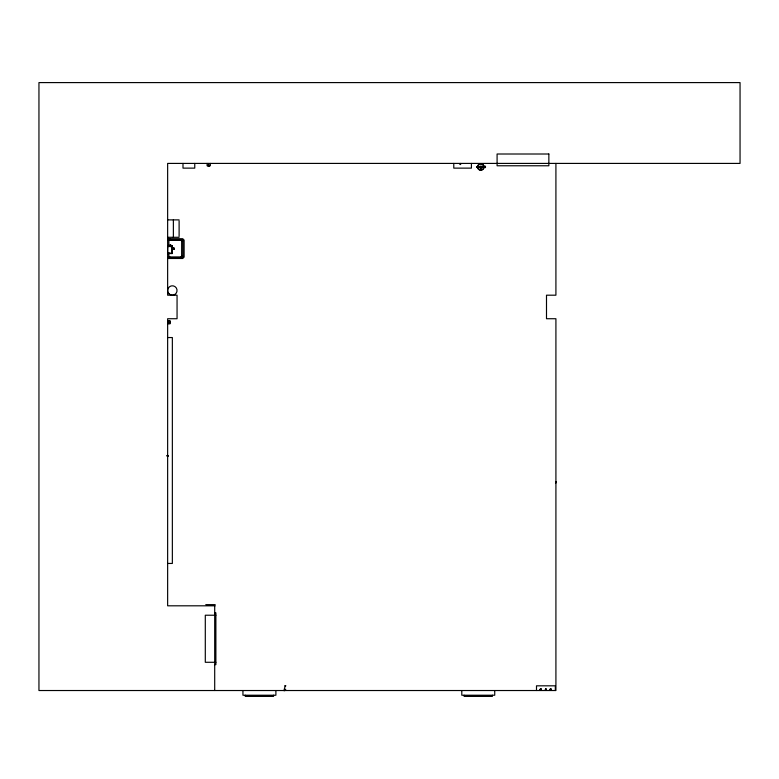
<?xml version="1.0" encoding="UTF-8"?>
<svg xmlns="http://www.w3.org/2000/svg" width="779" height="779" viewBox="0 0 779 779"><rect width="100%" height="100%" fill="white"/><g stroke="black" fill="none" stroke-linecap="round" stroke-linejoin="round"><path stroke-width="1.17" d="M172.237 247.479L172.208 251.958M172.032 253.555L172.081 245.882M168.848 257.274L182.208 257.274L182.909 256.573L182.88 240.633M540.207 690.087C542.174 690.876 540.607 687.37 540.207 689.639C540.83 691.742 542.165 687.847 540.207 689.064C541.502 693.096 539.711 686.825 541.23 690.087M545.349 690.009C548.572 689.405 543.372 688.753 546.332 690.145C546.469 686.805 544.287 691.567 546.478 690.087M550.052 689.804C551.61 691.012 551.23 687.584 550.052 689.201C549.438 690.389 551.61 690.584 551.133 689.483C549.088 691.664 552.34 687.896 550.052 690.087M477.8 166.17L476.534 166.872L477.4 167.164M546.478 690.009C543.732 689.746 547.734 689.298 545.758 689.668C545.514 691.168 547.024 688.061 545.349 690.087M477.43 166.872L477.001 166.764M477.001 167.164L477.654 166.141A3.243 3.243 0 0 1 482.639 164.311A3.243 3.243 0 0 1 482.639 169.618A3.243 3.243 0 0 1 477.654 167.797L476.845 167.222L477.8 167.767M541.288 690.009C539.136 688.831 542.291 689.629 540.149 690.087M551.191 690.019C550.052 688.918 550.51 689.756 550.772 689.96C549.838 690.866 552.155 688.344 550.052 689.532C552.029 688.704 549.468 690.33 550.919 688.967C549.185 689.347 550.734 690.077 551.133 690.087M170.231 245.716L170.815 245.716M171.76 249.426L172.587 248.598L171.76 247.78M173.396 248.598L174.243 248.598M480.546 166.725L480.974 167.173M541.23 689.756C540.022 687.555 540.558 691.45 541.132 689.259C538.649 689.503 542.778 690.067 540.207 689.804M170.377 245.969L170.669 245.463M172.169 249.319L172.169 247.888M173.61 248.968L174.029 248.238M546.478 689.804L545.349 689.804M551.191 689.804L550.052 690.019M181.069 256.866L181.673 256.262M481.071 167.466L480.935 166.414L480.234 167.115M476.777 166.745L477.284 166.852M170.27 245.862L170.776 245.57M172.471 249.017L171.76 248.598L172.471 248.189M173.454 248.813L174.184 248.394M182.208 239.932L168.877 239.951L182.208 239.932L182.909 240.633L181.643 240.945M285.299 690.525C287.032 685.656 281.784 696.718 285.299 685.822M540.723 689.941C540.85 689.454 540.46 689.094 540.723 690.486M545.913 689.941C545.699 687.886 546.215 691.314 545.758 689.016C546.303 691.109 545.563 687.458 545.913 690.486M479.903 166.511L485.005 166.511M479.991 166.579L485.492 166.579M479.991 167.349L485.492 167.349M480.049 167.836L481.519 167.836M480.049 167.943L481.519 167.943M167.641 219.882L179.112 219.882M167.641 237.293L179.112 237.293M167.641 238.715L182.714 238.715L184.117 240.117L184.117 257.08L182.714 258.482L167.641 258.482M167.641 239.679L168.877 239.679M168.877 245.307L170.942 245.307M168.877 246.135L170.114 246.135L170.114 245.307M171.76 248.598L172.587 248.598M172.169 249.017L174.233 249.017L174.233 248.189L172.071 248.141M168.877 257.245L182.208 257.245M167.641 257.518L168.877 257.518M167.641 320.568L169.997 320.568L169.997 323.83L167.641 323.83M167.641 337.55L172.354 337.55L172.354 563.451L167.641 563.451M167.261 455.54L167.913 455.598M167.261 455.676L167.962 455.744M167.261 455.91L167.962 455.842M167.261 455.452L167.261 456.134L167.913 455.978M167.261 456.134L167.962 456.202M556.294 482.211L555.651 482.123L555.651 482.795L556.294 482.123M555.593 482.376L556.294 482.337M555.593 482.571L556.294 482.581M205.783 604.631L215.179 604.631M215.179 605.809L167.641 605.809L167.641 318.728L177.057 318.728L177.057 295.192L167.641 295.192L167.641 163.415L740.05 163.415L740.05 82.593L38.95 82.593L38.95 690.525L555.914 690.525L555.914 318.728L546.498 318.728L546.498 295.192L555.914 295.192L555.914 163.415M214.702 612.869L215.88 612.869L215.88 664.643L214.702 664.643M215.88 615.225L205.296 615.225L205.296 662.286L215.88 662.286M284.715 685.822L285.893 685.822M167.67 246.222L172.227 246.252M167.621 253.156L172.188 253.185M182.909 256.573L181.643 256.262L181.673 240.945L181.069 240.341M170.27 245.57L170.776 245.862M173.454 248.394L174.184 248.813M173.61 248.238L174.029 248.968M170.377 245.463L170.669 245.969M478.929 166.969L478.861 166.969M555.622 481.704L555.622 483.214M555.33 690.525L555.33 685.822L536.497 685.822L536.497 690.525M550.617 689.96L550.617 690.486M494.733 690.525L494.733 695.228L461.791 695.228L461.791 690.525M492.377 695.228L492.377 696.407L464.138 696.407L464.138 695.228M485.122 166.385L485.122 167.543M484.879 166.511L485.005 167.427L479.903 167.427L479.913 166.385M484.84 166.657L484.84 167.281M481.393 166.657L481.393 167.349M480.088 166.385L480.088 167.543M479.241 166.687L479.241 167.251M471.422 163.415L471.422 168.128L453.777 168.128L453.777 163.415M275.893 690.525L275.893 695.228L242.941 695.228L242.941 690.525M273.536 695.228L273.536 696.407L245.297 696.407L245.297 695.228M214.702 605.809L214.702 690.525M210.349 163.415L210.349 165.771L207.097 165.771L207.097 163.415M208.976 165.391L208.976 166.034M208.85 165.391L208.84 166.093M208.782 165.791L208.606 165.391M208.392 165.391L208.392 166.034M194.76 163.415L194.76 168.128L182.997 168.128L182.997 163.415M179.112 220.895L179.112 236.28M173.824 248.18L173.824 249.027M173.376 219.882L173.376 237.293M170.679 246.641L170.679 244.791L170.367 246.641M170.523 245.424L170.523 246.008M170.28 238.715L170.28 239.951M170.28 257.245L170.28 258.482M170.289 321.435L170.289 322.954M168.877 238.715L168.877 246.816M168.877 252.639L168.877 258.482M167.67 245.852L167.621 253.526L172.188 253.555L172.237 245.882L167.67 245.852M167.66 322.048C168.381 324.298 169.413 320.461 167.66 322.048M208.159 163.853C208.879 166.102 209.902 162.266 208.159 163.853M459.834 163.853C460.555 166.102 461.587 162.266 459.834 163.853M285.153 689.366L285.153 689.366M548.854 154.008L497.09 154.008L497.09 165.771L548.854 165.771L548.854 154.008M209.483 166.063L207.974 166.063L209.473 166.083M485.473 166.385L479.825 166.385L479.825 167.543L485.473 167.543L485.473 166.385M171.448 245.56L169.598 245.872L171.448 245.56M169.024 293.819A4.703 4.703 0 0 0 176.891 291.706A4.703 4.703 0 0 0 171.127 285.942A4.703 4.703 0 0 0 169.024 293.819M479.241 169.637A3.087 3.087 0 0 0 483.876 166.969A3.087 3.087 0 0 0 479.241 164.291A3.087 3.087 0 0 0 479.241 169.637"/></g></svg>
